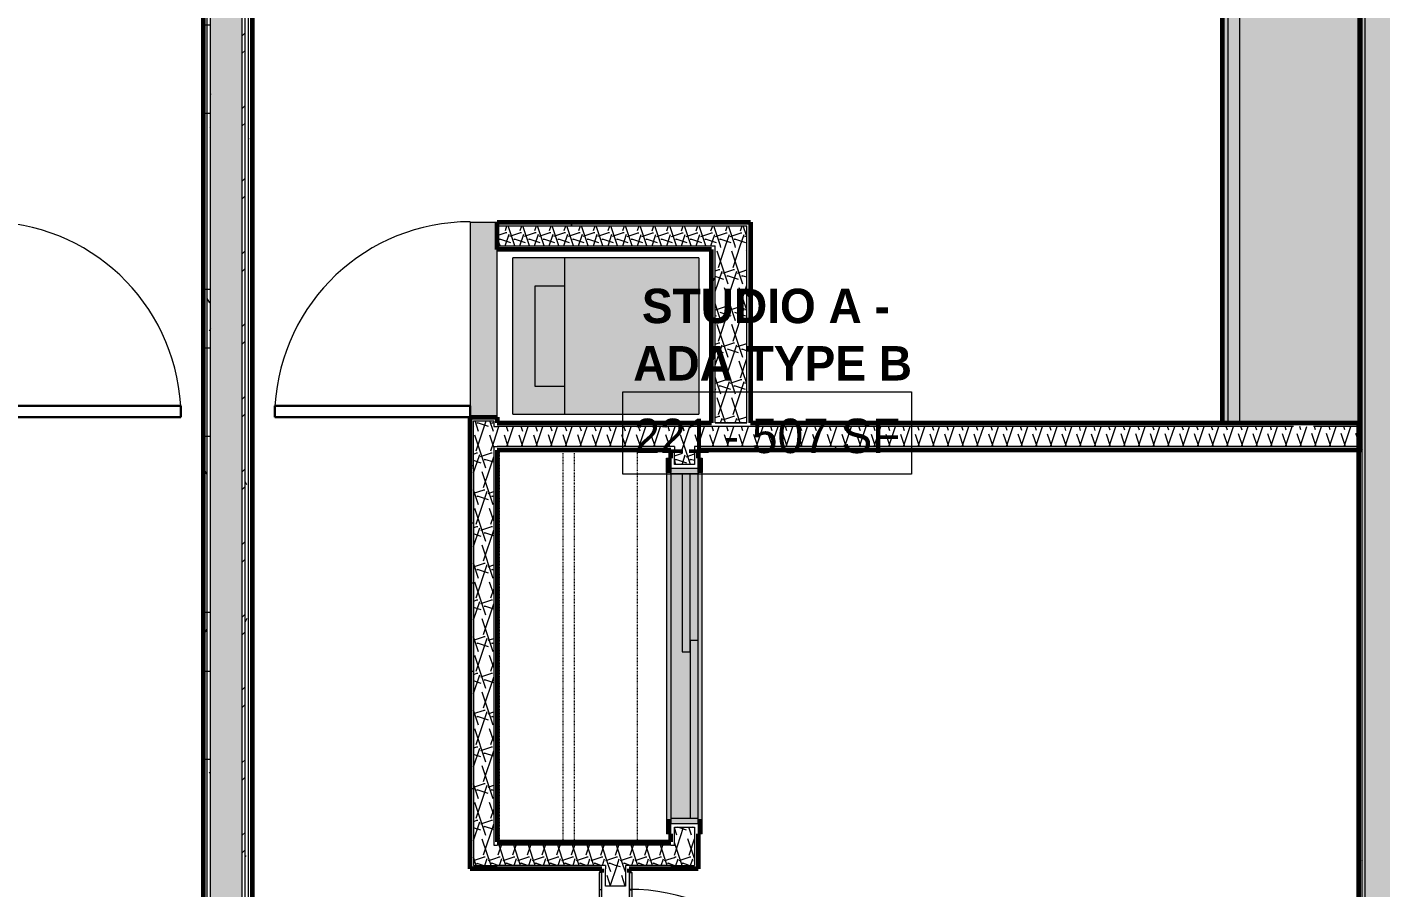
# Model space of a CAD drawing. Header units: inches. Extents: x -4110 to -1807, y 9775 to 11251.
# Drawn here: x -2749.7 to -2513.7, y 10570.8 to 10720.9 of the extents above; entities that cross this region are included whole.
import ezdxf

# ---------------------------------------------------------------- set-up
doc = ezdxf.new("R2010")
doc.units = ezdxf.units.IN
doc.header["$MEASUREMENT"] = 0
doc.linetypes.add('Dash', pattern=[0.25, 0.125, -0.125])
for name, color, linetype, lineweight in [('0-1', 7, 'Continuous', 5), ('0-2', 10, 'Continuous', 18), ('A-AREA-IDEN', 2, 'Continuous', 9), ('A-DOOR', 31, 'Continuous', 18), ('A-DOOR-3', 7, 'Continuous', 9), ('A-DOOR-4', 50, 'Continuous', 30), ('A-DOOR-FRAM-1', 31, 'Continuous', 18), ('A-DOOR-FRAM-2', 7, 'Continuous', 9), ('A-WALL', 113, 'Continuous', 18), ('A-WALL-1', 8, 'Continuous', 5), ('A-WALL-3', 250, 'Continuous', 60), ('A-WALL-4', 10, 'Continuous', 18), ('A-WALL-PATT-1', 7, 'Continuous', 9), ('A-WALL-PATT-2', 253, 'Continuous', 9), ('A-WALL-PATT-4', 111, 'Continuous', 9), ('I-WALL-4', 2, 'Continuous', 5), ('I-WALL-5', 2, 'Continuous', 60), ('P-SANR-FIXT-1', 7, 'Continuous', 9), ('P-SANR-FIXT-2', 135, 'Continuous', 9), ('Q-CASE-3', 7, 'Continuous', 9), ('Q-CASE-5', 9, 'Continuous', 9), ('Q-CASE-6', 250, 'Continuous', 60), ('Q-CASE-HDLN-1', 7, 'Dash', 9)]:
    doc.layers.add(name, color=color, linetype=linetype, lineweight=lineweight)
doc.styles.add('Century Gothic', font='ufonts.com_century-gothic.ttf', dxfattribs={"height": 6})
doc.styles.add('Century Gothic_B', font='GOTHICB.TTF', dxfattribs={"height": 6})
pattern_1 = [(161.57, (0.32, 0.32), (-2.560496185, -0.000537386), [0, -18.214, 2.022, 0]), (18.43, (-0.32, 0.32), (-2.560496185, 0.000537386), [0, -18.214, 2.022, 0]), (108.43, (0.32, 0.32), (1.27922091, -6.400876726), [6.07, -14.166]), (71.57, (-0.32, 0.32), (1.27922091, 6.400876726), [6.07, -14.166])]
pattern_2 = [(0, (0, 0), (20.48, 5.12), [0.845, -14.515, 0.845, -14.515, -81.92]), (0, (0, 0), (20.48, 5.12), [-30.72, 0.845, -29.875, 0.845, -14.515, -35.84]), (0, (0, 0), (20.48, 5.12), [-76.8, 0.845, -9.395, 0.845, -24.755]), (120, (7.68, 2.56), (-14.67405, 15.1762003), [0.845, -14.515, 0.845, -14.515, -81.92]), (120, (7.68, 2.56), (-14.67405, 15.1762003), [-30.72, 0.845, -29.875, 0.845, -14.515, -35.84]), (120, (7.68, 2.56), (-14.67405, 15.1762003), [-76.8, 0.845, -9.395, 0.845, -24.755]), (240, (10.24, 12.8), (-5.80595, -20.2962003), [0.845, -14.515, 0.845, -14.515, -81.92]), (240, (10.24, 12.8), (-5.80595, -20.2962003), [-30.72, 0.845, -29.875, 0.845, -14.515, -35.84]), (240, (10.24, 12.8), (-5.80595, -20.2962003), [-76.8, 0.845, -9.395, 0.845, -24.755])]

# ---------------------------------------------------------------- blocks, each defined once
blk = doc.blocks.new('SLIDING - FLUSH - SLIDING - FLUSH - 5-0 x 6-8-3203586-ENLARGED RCP - 2ND FLOOR PLAN - WEST')
at = {"layer": 'A-DOOR'}
for points in [[(-32.75, 3.25), (-32.75, 2.5), (-30.25, 2.5), (-30.25, 3.25), (-31, 3.25)], [(-30.25, 2.5), (30.25, 2.5), (30.25, 3.25), (-30.25, 3.25)], [(30.25, 2.5), (32.75, 2.5), (32.75, 3.25), (30.25, 3.25)], [(-1, -0.88), (30, -0.88), (30, 0.5), (-1, 0.5)], [(-32.75, -3), (-30.25, -3), (-30.25, -2.25), (-32.75, -2.25)], [(-30.25, -2.25), (-30.25, -3), (30.25, -3), (30.25, -2.25), (-30, -2.25)], [(-30, -2.25), (1, -2.25), (1, -0.88), (-30, -0.88)], [(30.25, -3), (32.75, -3), (32.75, -2.25), (30.25, -2.25)]]:
    blk.add_hatch(color=256, dxfattribs=at).paths.add_polyline_path(points, flags=0)
at = {"layer": 'A-DOOR-FRAM-1'}
for points in [[(-31, -2.25), (-30, -2.25), (-30, 2.5), (-31, 2.5), (-31, -0.88)], [(30, -0.88), (30, -2.25), (31, -2.25), (31, 2.5), (30, 2.5), (30, 0.5)]]:
    blk.add_hatch(color=256, dxfattribs=at).paths.add_polyline_path(points, flags=0)
h = blk.add_hatch(color=256, dxfattribs=at)
h.paths.add_polyline_path([(-30, 0.5), (-30, -0.88), (-1, -0.88), (-1, 0.5), (30, 0.5), (30, 2.5), (-30, 2.5)], flags=0)
h.paths.add_polyline_path([(1, -2.25), (30, -2.25), (30, -0.88), (1, -0.88)], flags=0)
at = {"layer": 'A-DOOR-3'}
for p, q in [((-32.75, 2.5), (-32.75, 3.25)), ((-30.25, 3.25), (-32.75, 3.25)), ((-32.75, 2.5), (-30.25, 2.5)), ((30.25, 3.25), (-30.25, 3.25)), ((-30.25, 3.25), (-30.25, 2.5)), ((30.25, 2.5), (30.25, 3.25)), ((30.25, 3.25), (32.75, 3.25)), ((32.75, 2.5), (30.25, 2.5)), ((32.75, 3.25), (32.75, 2.5)), ((30, 0.5), (-1, 0.5)), ((-1, 0.5), (-1, -0.88)), ((30, 0.5), (30, -0.88)), ((-32.75, -3), (-32.75, -2.25)), ((-30.25, -2.25), (-32.75, -2.25)), ((-30.25, -2.25), (-30.25, -3)), ((1, -0.88), (-30, -0.88)), ((-30, -0.88), (-30, -2.25)), ((-30, -2.25), (1, -2.25)), ((-1, -0.88), (30, -0.88)), ((1, -0.88), (1, -2.25)), ((30.25, -2.25), (32.75, -2.25)), ((30.25, -3), (30.25, -2.25)), ((32.75, -2.25), (32.75, -3)), ((-32.75, -3), (-30.25, -3)), ((-30.25, -3), (30.25, -3)), ((32.75, -3), (30.25, -3))]:
    blk.add_line(p, q, dxfattribs=at)
at = {"layer": 'A-DOOR-FRAM-2'}
for p, q in [((-31, -2.25), (-31, 2.5)), ((-30, 2.5), (-31, 2.5)), ((30, 2.5), (-30, 2.5)), ((-30, 2.5), (-30, -2.25)), ((30, -2.25), (30, 2.5)), ((30, 2.5), (31, 2.5)), ((31, 2.5), (31, -2.25)), ((-31, -2.25), (-30, -2.25)), ((1, -2.25), (30, -2.25)), ((31, -2.25), (30, -2.25))]:
    blk.add_line(p, q, dxfattribs=at)
blk = doc.blocks.new('SWING - SINGLE - FLUSH - SWING - FLUSH - 2-10 x 6-8 - PRIVACY-3983842-ENLARGED RCP - 2ND FLOOR PLAN - WEST')
at = {"layer": 'A-DOOR-FRAM-1'}
for points in [[(-17.63, 2.37), (-17, 2.37), (-17, 2.87), (-20, 2.87), (-20, 2.37)], [(-10.52, 2.37), (17, 2.37), (17, 2.87), (-17, 2.87), (-17, 2.37)], [(20, 2.37), (20, 2.87), (17, 2.87), (17, 2.37)], [(-17, -2.88), (-17, -2.38), (-20, -2.38), (-20, -2.88), (-17.63, -2.88)], [(7.83, -2.88), (17, -2.88), (17, -2.38), (-17, -2.38), (-17, -2.88), (-10.52, -2.88)], [(20, -2.88), (20, -2.38), (17, -2.38), (17, -2.88)]]:
    blk.add_hatch(color=256, dxfattribs=at).paths.add_polyline_path(points, flags=0)
at = {"layer": 'A-DOOR-3'}
blk.add_arc((17, 2.37), 34.07, 93.3657, 180, dxfattribs=at)
at = {"layer": 'A-DOOR-4'}
for p, q in [((15, 2.37), (15, 36.38)), ((17, 36.38), (15, 36.38)), ((17, 2.37), (17, 36.38)), ((17, 2.37), (15, 2.37))]:
    blk.add_line(p, q, dxfattribs=at)
at = {"layer": 'A-DOOR-FRAM-2'}
for p, q in [((-17, 2.87), (-20, 2.87)), ((-20, 2.37), (-20, 2.87)), ((-20, 2.37), (-17, 2.37)), ((17, 2.87), (-17, 2.87)), ((-17, 2.37), (-17, 2.87)), ((-17, 2.37), (17, 2.37)), ((20, 2.87), (17, 2.87)), ((17, 2.37), (17, 2.87)), ((17, 2.37), (20, 2.37)), ((20, 2.37), (20, 2.87)), ((-17, -2.38), (-20, -2.38)), ((-20, -2.38), (-20, -2.88)), ((-20, -2.88), (-17, -2.88)), ((17, -2.38), (-17, -2.38)), ((-17, -2.38), (-17, -2.88)), ((-17, -2.88), (17, -2.88)), ((20, -2.38), (17, -2.38)), ((17, -2.38), (17, -2.88)), ((17, -2.88), (20, -2.88)), ((20, -2.38), (20, -2.88))]:
    blk.add_line(p, q, dxfattribs=at)
blk = doc.blocks.new('OD_CW_Closet - OD_CW_Closet-3786599-ENLARGED RCP - 2ND FLOOR PLAN - WEST')
at = {"layer": 'Q-CASE-HDLN-1'}
for p, q in [((0.74, 0), (68.99, 0)), ((0.74, -11), (68.99, -11)), ((0.74, -13), (68.99, -13)), ((68.99, -24), (0.74, -24))]:
    blk.add_line(p, q, dxfattribs=at)
blk = doc.blocks.new('SWING - SINGLE - FLUSH - SWING - OFFSET PIVOT - 34_ x 80_ - DRYWALL FRAME-3983854-ENLARGED RCP - 2ND FLOOR PLAN - WEST')
at = {"layer": 'A-DOOR-3'}
blk.add_arc((17, -2.37), 34.07, 180, 266.6343, dxfattribs=at)
at = {"layer": 'A-DOOR-4'}
for p, q in [((15, -2.37), (15, -36.38)), ((17, -2.37), (15, -2.37)), ((17, -2.37), (17, -36.38)), ((17, -36.38), (15, -36.38))]:
    blk.add_line(p, q, dxfattribs=at)
blk = doc.blocks.new('Stacked Washer and Dryer - 26_x25_ - Private-1352637-ENLARGED RCP - 2ND FLOOR PLAN - WEST')
at = {"layer": 'P-SANR-FIXT-2'}
blk.add_hatch(color=256, dxfattribs=at).paths.add_polyline_path([(0, 13.62), (0, -13.63), (32.44, -13.63), (32.44, 13.62), (13.6, 13.62)], flags=0)
at = {"layer": 'P-SANR-FIXT-1'}
for p, q in [((32.44, 13.62), (0, 13.62)), ((0, -13.63), (0, 13.62)), ((23.34, 13.62), (23.34, -13.63)), ((32.44, 13.62), (32.44, -13.63)), ((23.34, 8.75), (28.53, 8.75)), ((28.53, 8.75), (28.53, -8.75)), ((28.53, -8.75), (23.34, -8.75)), ((0, -13.63), (32.44, -13.63))]:
    blk.add_line(p, q, dxfattribs=at)
blk = doc.blocks.new('SWING - SINGLE - FLUSH - SWING - OFFSET PIVOT - 34_ x 80_ - DRYWALL FRAME-3983855-ENLARGED RCP - 2ND FLOOR PLAN - WEST')
at = {"layer": 'A-DOOR-3'}
blk.add_arc((17, 2.37), 34.07, 93.3657, 180, dxfattribs=at)
at = {"layer": 'A-DOOR-4'}
for p, q in [((15, 2.37), (15, 36.38)), ((17, 36.38), (15, 36.38)), ((17, 2.37), (17, 36.38)), ((17, 2.37), (15, 2.37))]:
    blk.add_line(p, q, dxfattribs=at)
blk = doc.blocks.new('OD_CW_Base Cabinet - OD_CW_Base Cabinet-3857763-ENLARGED RCP - 2ND FLOOR PLAN - WEST')
at = {"layer": 'Q-CASE-5'}
for points in [[(191.34, 24), (0.74, 24), (0.74, 3), (191.34, 3)], [(191.34, 1), (191.34, 3), (0.74, 3), (0.74, 1), (182.6, 1)], [(191.34, 1), (0.74, 1), (0.74, 0), (191.34, 0)]]:
    blk.add_hatch(color=256, dxfattribs=at).paths.add_polyline_path(points, flags=0)
at = {"layer": 'Q-CASE-3'}
for p, q in [((0.74, 24), (0.74, 3)), ((0.74, 24), (191.34, 24)), ((191.34, 3), (191.34, 24)), ((0.74, 3), (0.74, 1)), ((0.74, 3), (191.34, 3)), ((191.34, 1), (191.34, 3)), ((0.74, 1), (0.74, 0)), ((0.74, 1), (191.34, 1)), ((0.74, 1), (191.34, 1)), ((0.74, 0), (191.34, 0)), ((191.34, 0), (191.34, 1))]:
    blk.add_line(p, q, dxfattribs=at)
at = {"layer": 'Q-CASE-6'}
for p, q in [((191.34, 24), (0.74, 24)), ((0.74, 24), (0.74, 0)), ((191.34, 0), (191.34, 24)), ((0.74, 0), (191.34, 0))]:
    blk.add_line(p, q, dxfattribs=at)
blk = doc.blocks.new('CTR - 1st Phase - Unit Layouts_rvt-1-ENLARGED RCP - 2ND FLOOR PLAN - WEST')
at = {"layer": 'A-WALL-1'}
blk.add_hatch(color=256, dxfattribs=at).paths.add_polyline_path([(-2671.83, 10652.91), (-2667.75, 10652.91), (-2667.75, 10686.91), (-2672.5, 10686.91), (-2672.5, 10652.91), (-2671.87, 10652.91)], flags=0)
at = {"layer": 'A-WALL-PATT-1'}
h = blk.add_hatch(dxfattribs=at)
h.set_pattern_fill('FP_1', color=256, style=0, pattern_type=2)
h.set_pattern_definition(pattern_2)
h.paths.add_polyline_path([(-2667.75, 10686.28), (-2623.62, 10686.28), (-2623.62, 10686.91), (-2667.75, 10686.91)], flags=0)
h = blk.add_hatch(dxfattribs=at)
h.set_pattern_fill('FP_1', color=256, style=0, pattern_type=2)
h.set_pattern_definition(pattern_2)
h.paths.add_polyline_path([(-2624.25, 10651.91), (-2623.62, 10651.91), (-2623.62, 10686.28), (-2624.25, 10686.28), (-2624.25, 10651.91)], flags=0)
h = blk.add_hatch(dxfattribs=at)
h.set_pattern_fill('FP_1', color=256, style=0, pattern_type=2)
h.set_pattern_definition(pattern_2)
h.paths.add_polyline_path([(-2629.75, 10651.91), (-2629.75, 10682.16), (-2630.37, 10682.16), (-2630.37, 10651.91)], flags=0)
h = blk.add_hatch(dxfattribs=at)
h.set_pattern_fill('FP_1', color=256, style=0, pattern_type=2)
h.set_pattern_definition(pattern_2)
h.paths.add_polyline_path([(-2672.5, 10643.91), (-2671.87, 10643.91), (-2671.87, 10652.28), (-2670.12, 10652.28), (-2670.12, 10652.91), (-2672.5, 10652.91), (-2672.5, 10647.78)], flags=0)
h = blk.add_hatch(dxfattribs=at)
h.set_pattern_fill('FP_1', color=256, style=0, pattern_type=2)
h.set_pattern_definition(pattern_2)
h.paths.add_polyline_path([(-2517.56, 10651.28), (-2517.56, 10651.91), (-2525.19, 10651.91), (-2525.19, 10651.28)], flags=0)
h.paths.add_polyline_path([(-2630.37, 10651.28), (-2528.94, 10651.28), (-2528.94, 10651.91), (-2630.37, 10651.91)], flags=0)
h = blk.add_hatch(dxfattribs=at)
h.set_pattern_fill('FP_1', color=256, style=0, pattern_type=2)
h.set_pattern_definition(pattern_2)
h.paths.add_polyline_path([(-2629.38, 10647.16), (-2517.56, 10647.16), (-2517.56, 10647.78), (-2630.37, 10647.78), (-2630.37, 10647.16), (-2629.75, 10647.16)], flags=0)
h = blk.add_hatch(dxfattribs=at)
h.set_pattern_fill('FP_1', color=256, style=0, pattern_type=2)
h.set_pattern_definition(pattern_2)
h.paths.add_polyline_path([(-2672.5, 10574.16), (-2671.87, 10574.16), (-2671.87, 10643.91), (-2672.5, 10643.91), (-2672.5, 10578.28)], flags=0)
h = blk.add_hatch(dxfattribs=at)
h.set_pattern_fill('FP_1', color=256, style=0, pattern_type=2)
h.set_pattern_definition(pattern_2)
h.paths.add_polyline_path([(-2668.37, 10578.28), (-2667.75, 10578.28), (-2667.75, 10643.91), (-2668.37, 10643.91), (-2668.37, 10578.4)], flags=0)
h = blk.add_hatch(dxfattribs=at)
h.set_pattern_fill('FP_1', color=256, style=0, pattern_type=2)
h.set_pattern_definition(pattern_2)
h.paths.add_polyline_path([(-2646.22, 10578.28), (-2637.5, 10578.28), (-2637.5, 10578.91), (-2667.75, 10578.91), (-2667.74, 10578.28), (-2648.87, 10578.28)], flags=0)
at = {"layer": 'A-WALL-PATT-2'}
h = blk.add_hatch(dxfattribs=at)
h.set_pattern_fill('FP_2', color=256, style=0, pattern_type=2)
h.set_pattern_definition(pattern_1)
h.paths.add_polyline_path([(-2667.75, 10682.78), (-2624.25, 10682.78), (-2624.25, 10686.28), (-2667.75, 10686.28)], flags=0)
h = blk.add_hatch(dxfattribs=at)
h.set_pattern_fill('FP_2', color=256, style=0, pattern_type=2)
h.set_pattern_definition(pattern_1)
h.paths.add_polyline_path([(-2629.38, 10651.91), (-2624.25, 10651.91), (-2624.25, 10682.78), (-2629.75, 10682.78), (-2629.75, 10651.91)], flags=0)
h = blk.add_hatch(dxfattribs=at)
h.set_pattern_fill('FP_2', color=256, style=0, pattern_type=2)
h.set_pattern_definition(pattern_1)
h.paths.add_polyline_path([(-2671.87, 10643.91), (-2668.37, 10643.91), (-2668.37, 10652.28), (-2671.87, 10652.28)], flags=0)
h = blk.add_hatch(dxfattribs=at)
h.set_pattern_fill('FP_2', color=256, style=0, pattern_type=2)
h.set_pattern_definition(pattern_1)
h.paths.add_polyline_path([(-2667.75, 10647.78), (-2629.75, 10647.78), (-2629.75, 10651.28), (-2668.37, 10651.28), (-2668.37, 10647.78)], flags=0)
h = blk.add_hatch(dxfattribs=at)
h.set_pattern_fill('FP_2', color=256, style=0, pattern_type=2)
h.set_pattern_definition(pattern_1)
h.paths.add_polyline_path([(-2540.37, 10647.78), (-2517.37, 10647.78), (-2517.56, 10647.87), (-2517.56, 10651.28), (-2629.75, 10651.28), (-2629.75, 10647.78), (-2545.18, 10647.78)], flags=0)
h = blk.add_hatch(dxfattribs=at)
h.set_pattern_fill('FP_2', color=256, style=0, pattern_type=2)
h.set_pattern_definition(pattern_1)
h.paths.add_polyline_path([(-2633.37, 10574.78), (-2633.37, 10581.41), (-2636.87, 10581.41), (-2636.87, 10574.78)], flags=0)
h.paths.add_polyline_path([(-2633.37, 10644.66), (-2633.37, 10647.78), (-2636.87, 10647.78), (-2636.87, 10644.66), (-2635.12, 10644.66)], flags=0)
h = blk.add_hatch(dxfattribs=at)
h.set_pattern_fill('FP_2', color=256, style=0, pattern_type=2)
h.set_pattern_definition(pattern_1)
h.paths.add_polyline_path([(-2668.37, 10574.78), (-2668.37, 10643.91), (-2671.87, 10643.91), (-2671.87, 10574.78), (-2670.12, 10574.78)], flags=0)
h = blk.add_hatch(dxfattribs=at)
h.set_pattern_fill('FP_2', color=256, style=0, pattern_type=2)
h.set_pattern_definition(pattern_1)
h.paths.add_polyline_path([(-2636.87, 10574.78), (-2636.87, 10578.28), (-2668.37, 10578.28), (-2668.37, 10574.78), (-2637.5, 10574.78)], flags=0)
h = blk.add_hatch(dxfattribs=at)
h.set_pattern_fill('FP_2', color=256, style=0, pattern_type=2)
h.set_pattern_definition(pattern_1)
h.paths.add_polyline_path([(-2648.87, 10475.54), (-2645.37, 10475.54), (-2645.37, 10489.91), (-2648.87, 10489.91), (-2648.87, 10475.86)], flags=0)
h.paths.add_polyline_path([(-2647.12, 10525.16), (-2645.37, 10525.16), (-2645.37, 10535.91), (-2648.87, 10535.91), (-2648.87, 10525.16)], flags=0)
h.paths.add_polyline_path([(-2647.12, 10571.16), (-2645.37, 10571.16), (-2645.37, 10574.78), (-2648.87, 10574.78), (-2648.87, 10571.16)], flags=0)
at = {"layer": 'A-WALL-3'}
for p, q in [((-2667.75, 10682.16), (-2667.75, 10686.91)), ((-2667.75, 10686.91), (-2623.62, 10686.91)), ((-2623.62, 10686.91), (-2623.62, 10686.28)), ((-2623.62, 10686.28), (-2623.62, 10682.16)), ((-2630.37, 10682.16), (-2667.75, 10682.16)), ((-2630.37, 10651.91), (-2630.37, 10682.16)), ((-2623.62, 10682.16), (-2623.62, 10651.91)), ((-2672.5, 10643.91), (-2672.5, 10652.91)), ((-2672.5, 10652.91), (-2667.75, 10652.91)), ((-2667.75, 10652.91), (-2667.75, 10651.91)), ((-2667.75, 10651.91), (-2630.37, 10651.91)), ((-2623.62, 10651.91), (-2541.37, 10651.91)), ((-2517.37, 10651.91), (-2517.37, 10647.16)), ((-2667.75, 10647.16), (-2667.75, 10643.91)), ((-2637.5, 10647.16), (-2667.75, 10647.16)), ((-2637.5, 10645.78), (-2637.5, 10647.16)), ((-2632.75, 10647.16), (-2632.75, 10645.78)), ((-2630.37, 10647.16), (-2632.75, 10647.16)), ((-2517.37, 10647.16), (-2630.37, 10647.16)), ((-2672.5, 10574.16), (-2672.5, 10643.91)), ((-2667.75, 10643.91), (-2667.75, 10578.91)), ((-2637.5, 10578.91), (-2637.5, 10580.28)), ((-2632.75, 10580.28), (-2632.75, 10574.16)), ((-2667.75, 10578.91), (-2637.5, 10578.91)), ((-2671.87, 10574.16), (-2672.5, 10574.16)), ((-2667.75, 10574.16), (-2671.87, 10574.16)), ((-2649.5, 10574.16), (-2667.75, 10574.16)), ((-2649.5, 10573.53), (-2649.5, 10574.16)), ((-2644.75, 10574.16), (-2644.75, 10573.53)), ((-2637.5, 10574.16), (-2644.75, 10574.16)), ((-2633.37, 10574.16), (-2637.5, 10574.16)), ((-2632.75, 10574.16), (-2633.37, 10574.16))]:
    blk.add_line(p, q, dxfattribs=at)
at = {"layer": 'A-WALL-4'}
for p, q in [((-2672.5, 10686.91), (-2672.5, 10652.91)), ((-2672.5, 10686.91), (-2667.75, 10686.91)), ((-2667.75, 10686.28), (-2624.25, 10686.28)), ((-2624.25, 10682.78), (-2624.25, 10686.28)), ((-2667.75, 10682.78), (-2629.75, 10682.78)), ((-2667.75, 10652.91), (-2667.75, 10682.16)), ((-2629.75, 10682.16), (-2629.75, 10682.78)), ((-2629.75, 10651.91), (-2629.75, 10682.16)), ((-2624.25, 10682.16), (-2624.25, 10682.78)), ((-2624.25, 10651.91), (-2624.25, 10682.16)), ((-2671.87, 10643.91), (-2671.87, 10652.28)), ((-2671.87, 10652.28), (-2670.12, 10652.28)), ((-2670.12, 10652.28), (-2668.37, 10652.28)), ((-2668.37, 10652.28), (-2668.37, 10651.28)), ((-2668.37, 10651.28), (-2667.75, 10651.28)), ((-2630.37, 10651.28), (-2667.75, 10651.28)), ((-2629.75, 10651.28), (-2630.37, 10651.28)), ((-2629.75, 10651.28), (-2630.37, 10651.28)), ((-2629.75, 10651.91), (-2624.25, 10651.91)), ((-2624.25, 10651.91), (-2629.75, 10651.91)), ((-2528.94, 10651.28), (-2629.75, 10651.28)), ((-2525.19, 10651.28), (-2525.44, 10651.28)), ((-2517.37, 10651.28), (-2525.19, 10651.28)), ((-2668.37, 10647.78), (-2668.37, 10643.91)), ((-2668.37, 10647.78), (-2667.75, 10647.78)), ((-2636.87, 10647.78), (-2667.75, 10647.78)), ((-2636.87, 10647.78), (-2636.87, 10647.16)), ((-2633.37, 10647.78), (-2633.37, 10647.16)), ((-2630.37, 10647.78), (-2633.37, 10647.78)), ((-2629.75, 10647.78), (-2630.37, 10647.78)), ((-2629.75, 10647.78), (-2630.37, 10647.78)), ((-2517.37, 10647.78), (-2629.75, 10647.78)), ((-2636.87, 10644.66), (-2636.87, 10647.16)), ((-2633.37, 10647.16), (-2633.37, 10644.66)), ((-2671.87, 10643.91), (-2671.87, 10574.78)), ((-2668.37, 10643.91), (-2668.37, 10578.28)), ((-2635.12, 10644.66), (-2636.87, 10644.66)), ((-2633.37, 10644.66), (-2635.12, 10644.66)), ((-2636.87, 10578.28), (-2636.87, 10581.41)), ((-2636.87, 10581.41), (-2635.12, 10581.41)), ((-2635.12, 10581.41), (-2633.37, 10581.41)), ((-2633.37, 10581.41), (-2633.37, 10574.78)), ((-2668.37, 10578.28), (-2667.75, 10578.28)), ((-2637.5, 10578.28), (-2667.75, 10578.28)), ((-2637.5, 10578.28), (-2636.87, 10578.28)), ((-2671.87, 10574.78), (-2668.37, 10574.78)), ((-2668.37, 10574.78), (-2667.75, 10574.78)), ((-2648.87, 10574.78), (-2667.75, 10574.78)), ((-2648.87, 10574.78), (-2648.87, 10574.16)), ((-2645.37, 10574.78), (-2645.37, 10574.16)), ((-2637.5, 10574.78), (-2645.37, 10574.78)), ((-2637.5, 10574.78), (-2636.87, 10574.78)), ((-2636.87, 10574.78), (-2633.37, 10574.78)), ((-2648.87, 10571.16), (-2648.87, 10574.16)), ((-2645.37, 10574.16), (-2645.37, 10571.16)), ((-2647.12, 10571.16), (-2648.87, 10571.16)), ((-2645.37, 10571.16), (-2647.12, 10571.16))]:
    blk.add_line(p, q, dxfattribs=at)
at = {"layer": '0-2'}
for name, p, rotation in [('OD_CW_Base Cabinet - OD_CW_Base Cabinet-3857763-ENLARGED RCP - 2ND FLOOR PLAN - WEST', (-2541.37, 10843.25), 269.9999999999955), ('SWING - SINGLE - FLUSH - SWING - OFFSET PIVOT - 34_ x 80_ - DRYWALL FRAME-3983855-ENLARGED RCP - 2ND FLOOR PLAN - WEST', (-2759.32, 10669.91), 269.9999999999773), ('SWING - SINGLE - FLUSH - SWING - OFFSET PIVOT - 34_ x 80_ - DRYWALL FRAME-3983854-ENLARGED RCP - 2ND FLOOR PLAN - WEST', (-2670.12, 10669.91), 270.0000000000227), ('Stacked Washer and Dryer - 26_x25_ - Private-1352637-ENLARGED RCP - 2ND FLOOR PLAN - WEST', (-2632.62, 10667.03), 180), ('OD_CW_Closet - OD_CW_Closet-3786599-ENLARGED RCP - 2ND FLOOR PLAN - WEST', (-2643.34, 10647.9), 269.9999999999793), ('SLIDING - FLUSH - SLIDING - FLUSH - 5-0 x 6-8-3203586-ENLARGED RCP - 2ND FLOOR PLAN - WEST', (-2635, 10613.03), 89.99999999995542), ('SWING - SINGLE - FLUSH - SWING - FLUSH - 2-10 x 6-8 - PRIVACY-3983842-ENLARGED RCP - 2ND FLOOR PLAN - WEST', (-2647.12, 10553.53), 269.9999999999676)]:
    blk.add_blockref(name, p, dxfattribs=dict(at, rotation=rotation))

msp = doc.modelspace()

# ---------------------------------------------------------------- hatches: boundary and pattern name
at = {"layer": 'A-WALL-PATT-4'}
h = msp.add_hatch(dxfattribs=at)
h.set_pattern_fill('FP_1', color=256, style=0, pattern_type=2)
h.set_pattern_definition(pattern_2)
h.paths.add_polyline_path([(-2718.97, 10475.54), (-2718.35, 10475.54), (-2718.35, 10843.14), (-2718.97, 10843.14), (-2718.97, 10476.16)], flags=0)
h = msp.add_hatch(dxfattribs=at)
h.set_pattern_fill('FP_1', color=256, style=0, pattern_type=2)
h.set_pattern_definition(pattern_2)
h.paths.add_polyline_path([(-2718.35, 10475.54), (-2717.72, 10475.54), (-2717.72, 10843.14), (-2718.35, 10843.14), (-2718.35, 10475.54)], flags=0)
h = msp.add_hatch(dxfattribs=at)
h.set_pattern_fill('FP_2', color=256, style=0, pattern_type=2)
h.set_pattern_definition(pattern_1)
h.paths.add_polyline_path([(-2712.22, 10475.54), (-2712.22, 10843.14), (-2717.72, 10843.14), (-2717.72, 10475.54), (-2713.58, 10475.54)], flags=0)
h = msp.add_hatch(dxfattribs=at)
h.set_pattern_fill('FP_33', color=256, style=0, pattern_type=2)
h.set_pattern_definition([(45, (0, 0), (-6.335677, 6.335677), []), (45, (0, 9.6), (-6.335677, 6.335677), [])])
h.paths.add_polyline_path([(-2711.72, 10475.54), (-2711.72, 10843.14), (-2712.22, 10843.14), (-2712.22, 10475.54)], flags=0)
h = msp.add_hatch(dxfattribs=at)
h.set_pattern_fill('FP_1', color=256, style=0, pattern_type=2)
h.set_pattern_definition(pattern_2)
h.paths.add_polyline_path([(-2711.1, 10475.54), (-2711.1, 10843.14), (-2711.72, 10843.14), (-2711.72, 10475.54)], flags=0)
h = msp.add_hatch(dxfattribs=at)
h.set_pattern_fill('FP_1', color=256, style=0, pattern_type=2)
h.set_pattern_definition(pattern_2)
h.paths.add_polyline_path([(-2710.47, 10476.16), (-2710.47, 10843.14), (-2711.1, 10843.14), (-2711.1, 10476.16)], flags=0)
h = msp.add_hatch(dxfattribs=at)
h.set_pattern_fill('FP_1', color=256, style=0, pattern_type=2)
h.set_pattern_definition(pattern_2)
h.paths.add_polyline_path([(-2516.94, 10458.16), (-2516.94, 10843.14), (-2517.56, 10843.14), (-2517.56, 10842.51), (-2517.37, 10842.51), (-2517.37, 10651.91), (-2517.56, 10651.91), (-2517.56, 10647.84), (-2517.37, 10647.78), (-2517.56, 10647.78), (-2517.56, 10458.16)], flags=0)
h = msp.add_hatch(dxfattribs=at)
h.set_pattern_fill('FP_2', color=256, style=0, pattern_type=2)
h.set_pattern_definition(pattern_1)
h.paths.add_polyline_path([(-2516.44, 10457.54), (-2510.94, 10457.54), (-2510.94, 10843.14), (-2516.44, 10843.14), (-2516.44, 10457.54)], flags=0)
at = {"layer": 'I-WALL-4'}
msp.add_hatch(color=256, dxfattribs=at).paths.add_polyline_path([(-2516.94, 10457.54), (-2516.44, 10457.54), (-2516.44, 10843.14), (-2516.94, 10843.14), (-2516.94, 10457.96)], flags=0)

# ---------------------------------------------------------------- linework, layer by layer
at = {"layer": 'A-AREA-IDEN', "flags": 128}
msp.add_lwpolyline([(-2645.86, 10657.32), (-2595.53, 10657.32), (-2595.53, 10642.99), (-2645.86, 10642.99)], close=True, dxfattribs=at)
at = {"layer": 'A-WALL'}
for p, q in [((-2718.35, 10475.54), (-2718.35, 10843.14)), ((-2717.72, 10475.54), (-2717.72, 10843.14)), ((-2712.22, 10475.54), (-2712.22, 10843.14)), ((-2711.72, 10475.54), (-2711.72, 10843.14)), ((-2711.1, 10475.54), (-2711.1, 10843.14)), ((-2516.94, 10457.54), (-2516.94, 10843.14)), ((-2516.44, 10457.54), (-2516.44, 10843.14))]:
    msp.add_line(p, q, dxfattribs=at)
at = {"layer": 'I-WALL-5'}
for p, q in [((-2718.97, 10476.16), (-2718.97, 10843.14)), ((-2710.47, 10843.14), (-2710.47, 10476.16)), ((-2517.56, 10496.91), (-2517.56, 10651.91))]:
    msp.add_line(p, q, dxfattribs=at)

# ---------------------------------------------------------------- block references
at = {"layer": '0-1'}
msp.add_blockref('CTR - 1st Phase - Unit Layouts_rvt-1-ENLARGED RCP - 2ND FLOOR PLAN - WEST', (0, 0), dxfattribs=at)

# ---------------------------------------------------------------- texts
at = {"layer": 'A-AREA-IDEN', "char_height": 6, "attachment_point": 1}
for s, insert, width, style in [('STUDIO A -', (-2642.53, 10675.3), 52.722, 'Century Gothic_B'), ('ADA TYPE B', (-2644.03, 10665.3), 56.358, 'Century Gothic_B'), ('221 - 507 SF', (-2643.86, 10652.65), 55.954, 'Century Gothic')]:
    msp.add_mtext(s, dxfattribs=dict(at, insert=insert, width=width, style=style))

doc.saveas('drawing.dxf')
